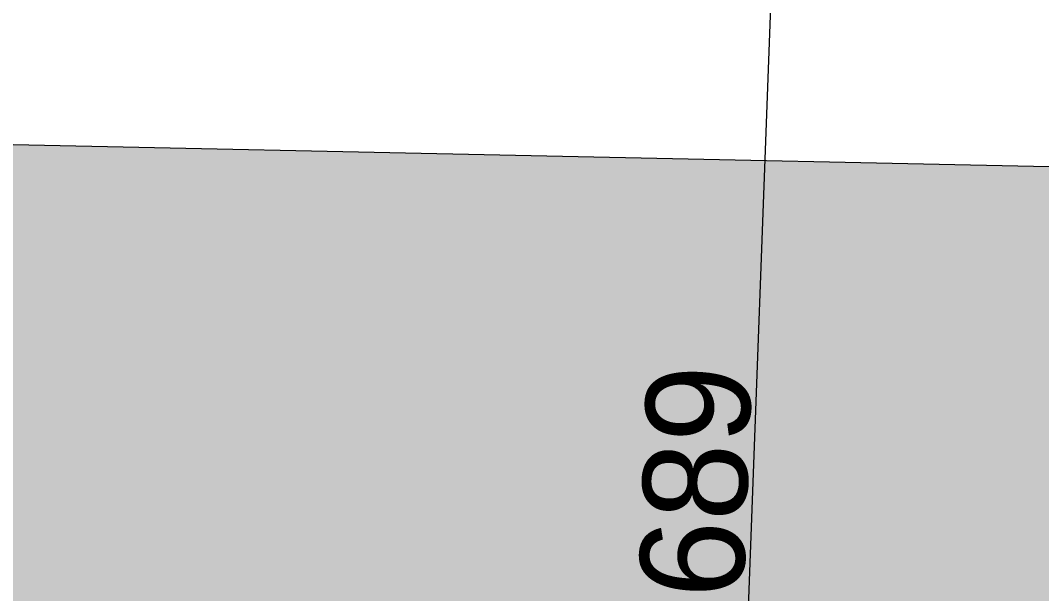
# Model space of a CAD drawing. Header units: centimetres. Extents: x 63871 to 181827, y -95930 to 42199.
# Drawn here: x 149647 to 150333, y 24983 to 25368 of the extents above; entities that cross this region are included whole.
import ezdxf

# ---------------------------------------------------------------- set-up
doc = ezdxf.new("R2010")
doc.units = ezdxf.units.CM
for name, color, linetype, lineweight in [('ARA SINIRLAR', 225, 'Continuous', 15), ('ARM_Pen_No__252', 8, 'Continuous', 18), ('OLUK', 222, 'Continuous', 15)]:
    doc.layers.add(name, color=color, linetype=linetype, lineweight=lineweight)
doc.layers.add('Dıış Ölçü', color=140, linetype='Continuous')
doc.styles.add('RomanS', font='')
doc.styles.get('RomanS').set_extended_font_data('Stylus BT')
doc.dimstyles.new('BÖYÜK', dxfattribs={"dimtxt": 70, "dimasz": 5, "dimexe": 5, "dimexo": 5, "dimgap": 2, "dimtad": 3, "dimdec": 0, "dimzin": 0, "dimdsep": 46, "dimtxsty": 'RomanS', "dimblk": 'DOT', "dimcen": 5, "dimadec": 0, "dimazin": 0, "dimtfac": 1, "dimtdec": 0, "dimtix": 1, "dimtofl": 0, "dimtmove": 1, "dimatfit": 0, "dimldrblk": 'DOT', "dimfxl": 10, "dimfxlon": 1, "dimtolj": 1, "dimtzin": 0, "dimarcsym": 0})

# ---------------------------------------------------------------- blocks, each defined once
blk = doc.blocks.new('_Dot')
at = {"color": 0, "linetype": 'ByBlock', "lineweight": -2}
blk.add_line((-0.5, 0), (-1, 0), dxfattribs=at)
at = {"color": 0, "linetype": 'ByBlock', "const_width": 0.5}
blk.add_lwpolyline([(-0.25, 0, 1), (0.25, 0, 1)], format="xyb", close=True, dxfattribs=at)
blk = doc.blocks.new('*D205')
at = {"layer": 'Defpoints', "color": 0, "transparency": 16777216}
for p in [(-6276.74, 9218.61), (-6276.74, 9218.61), (-6302.32, 8529.65)]:
    blk.add_point(p, dxfattribs=at)
at = {"layer": 'Dıış Ölçü', "color": 0, "lineweight": -2, "transparency": 16777216}
for p, q in [((-6276.74, 9218.61), (-6271.75, 9218.43)), ((-6302.14, 8534.64), (-6276.93, 9213.62)), ((-6302.32, 8529.65), (-6297.33, 8529.46))]:
    blk.add_line(p, q, dxfattribs=at)
at = {"layer": 'Dıış Ölçü', "color": 0, "lineweight": -2, "transparency": 16777216, "xscale": 5, "yscale": 5, "zscale": 5}
for p, rotation in [((-6276.74, 9218.61), 87.87361722026314), ((-6302.32, 8529.65), 267.8736172202631)]:
    blk.add_blockref('_Dot', p, dxfattribs=dict(at, rotation=rotation))
at = {"layer": 'Dıış Ölçü', "color": 0, "transparency": 16777216, "insert": (-6327.81, 8875.55), "char_height": 70, "attachment_point": 5, "rotation": 87.87362, "style": 'RomanS'}
blk.add_mtext('\\A1;689', dxfattribs=at)
blk = doc.blocks.new('yerleşim planı')
at = {"layer": 'ARM_Pen_No__252'}
h = blk.add_hatch(dxfattribs=at)
h.set_pattern_fill('AR-HBONE', color=256, scale=0.51)
h.set_pattern_definition([(45, (-177987.134, -15156.517), (0, 73.27889), [155.448, -51.816]), (135, (-177950.495, -15119.877), (7e-15, 73.27889), [155.448, -51.816])])
h.paths.add_polyline_path([(-2142.28, 12350.54), (-6158.02, 12350.54), (-5113.15, 15429.31), (-2007.04, 15429.31)], flags=16)
h.paths.add_polyline_path([(-2155.45, 12050.81), (-2289.18, 9006.52), (-7230.37, 9110.99), (-6232.66, 12050.81)], flags=16)
h.paths.add_polyline_path([(-1993.99, 15726.33), (-2007.04, 15429.31), (-5113.15, 15429.31), (-2392.44, 23446.06), (-2901.07, 23669.61), (-7833.02, 9123.73), (-10553.48, 9181.25), (-10718.93, 8734.63), (588.09, 8496.02), (607.89, 8945.26), (-1738.17, 8994.87), (-1127.77, 22890.2), (-1668.84, 23128.02), (-1970.99, 15726.33)])
at = {"layer": 'ARA SINIRLAR'}
blk.add_line((-2289.18, 9006.52), (-7230.37, 9110.99), dxfattribs=at)
at = {"layer": 'Dıış Ölçü'}
dim = blk.add_aligned_dim(p1=(-6302.32, 8529.65), p2=(-6276.74, 9218.61), distance=0, dimstyle='BÖYÜK', dxfattribs=at)
dim.commit()
dim.dimension.update_dxf_attribs({"geometry": '*D205', "text_midpoint": (-6327.81, 8875.55)})

msp = doc.modelspace()

# ---------------------------------------------------------------- block references
at = {"layer": 'OLUK'}
msp.add_blockref('yerleşim planı', (156428.79, 16182.58), dxfattribs=at)

doc.saveas('drawing.dxf')
